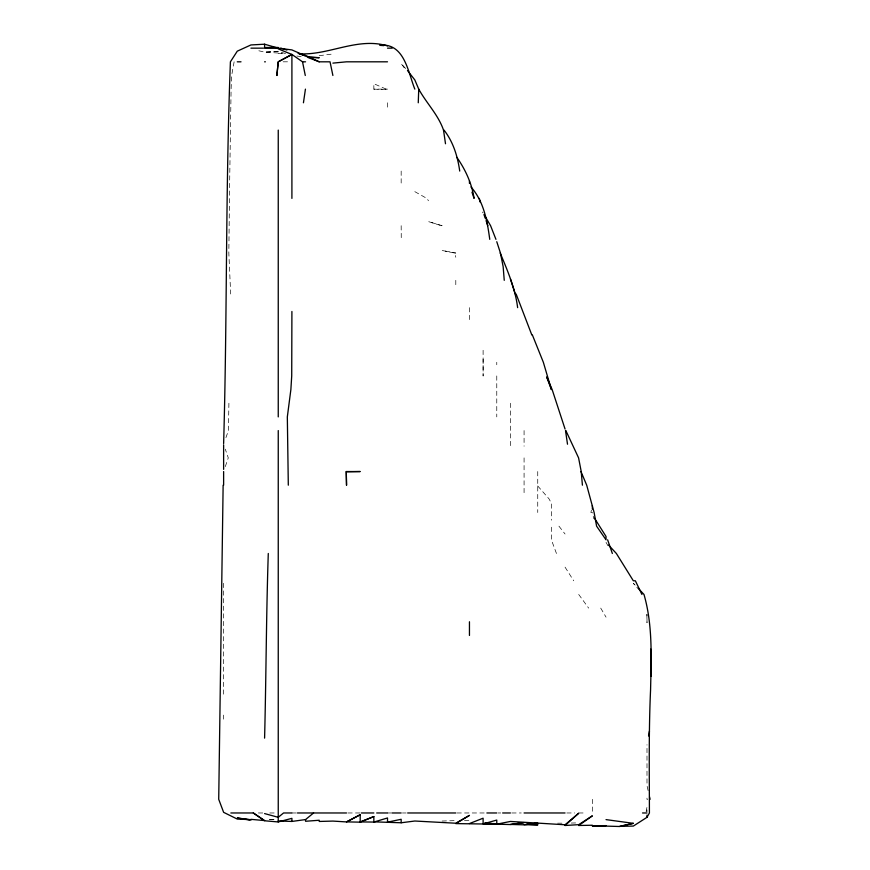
<?xml version="1.0" encoding="UTF-8"?>
<svg xmlns="http://www.w3.org/2000/svg" width="870" height="870" viewBox="0 0 870 870"><rect width="100%" height="100%" fill="white"/><g stroke="black" fill="none" stroke-linecap="round" stroke-linejoin="round"><path stroke-width="0.65" stroke-dasharray="4.35 3.26" d="M228.908 403.245L228.418 430.563L224.928 440.492M646.889 614.318L646.997 622.724L646.997 614.318M646.149 811.786L646.997 807.034L646.997 811.786M234.128 61.813L231.648 75.472L231.094 89.131L229.615 184.734L228.832 253.018L230.68 293.995M591.393 510.179L590.904 512.506L592.372 512.506L593.775 518.607M225.308 466.57L228.277 457.881L225.308 449.192M319.225 55.691L332.884 53.973M278.248 51.254L264.589 52.135L255.9 50.068M442.134 821.041L455.793 820.595M278.248 53.407L285.697 53.592L278.248 51.515L264.589 52.135L281.978 53.287M571.264 823.042L578.713 822.868M464.482 820.399L469.452 820.29M283.152 61.813L288.068 61.813M373.85 89.131L387.509 89.73L373.85 83.716L373.85 89.131L387.509 89.131M441.438 225.7L442.134 225.7L428.486 221.611L441.438 225.7L442.134 226.646M454.531 253.018L455.793 253.018L442.134 250.484L454.531 253.018L455.793 257.237M647.704 799.312L646.997 799.312L646.997 798.116M258.379 812.971L263.349 812.971M269.798 812.971L275.975 812.971M291.907 812.971L297.181 812.971M347.891 812.971L360.191 812.971M387.509 812.971L391.402 812.971M402.418 812.971L406.17 812.971M457 812.971L485.634 812.971M498.086 812.971L500.718 812.971M511.777 812.971L521.26 812.971M566.816 812.971L574.744 812.971M578.713 812.971L583.683 812.971M269.559 819.627L275.768 819.616M557.605 823.183L563.814 823.183M269.559 819.649L275.768 819.681M296.877 56.006L303.086 56.941M414.827 191.65L426.789 198.393L428.486 200.763M635.111 585.097L633.338 583.226L636.459 587.304M405.67 68.523L401.168 63.553L405.79 70.057M537.736 485.971L549.013 498.847L551.395 503.197L551.395 520.173M558.942 526.165L565.054 534.006M482.437 212.041L483.111 212.965M578.713 594.449L588.653 608.108M565.054 567.142L573.711 580.79M600.724 608.108L606.031 617.156M606.031 542.347L607.923 545.686M556.463 553.483L551.395 539.824L551.395 526.165M648.128 790.623L646.997 785.654L646.997 744.687M483.111 359.19L483.111 375.938L483.111 348.62M401.168 225.711L401.266 239.359M592.372 799.312L592.372 812.971M537.736 471.54L537.736 512.506M524.077 430.563L524.077 446.212M524.077 457.881L524.077 495.856M510.429 403.245L510.429 447.517M496.77 362.279L496.77 364.758M496.77 375.938L496.77 416.904M469.452 307.643L469.452 319.594M455.793 280.336L455.793 285.066M401.168 171.075L401.168 184.734M387.509 102.79L387.509 107.51M223.623 583.281L223.623 696.283M223.623 715.107L223.623 719.142"/><path stroke-width="1.3" d="M268.286 553.483C266.242 615.003 266.155 676.577 264.589 738.13M291.907 311.482L291.722 375.938L290.874 389.586L287.328 416.904L288.307 485.188M606.031 819.616L633.338 823.335L619.679 826.359L633.338 826.076L646.997 817.311L649.411 812.971C649.357 772.016 648.694 731.028 650.564 690.051C651.228 658.242 652.913 625.334 643.985 594.449L637.775 587.903M223.623 469.376L223.623 444.842M651.108 676.392L650.793 649.085L651.304 662.733M223.623 443.569C227.266 316.332 225.526 188.997 230.409 61.813L237.282 51.167L250.93 44.946L264.589 44.207L278.248 48.154L291.907 49.916L305.566 55.919L299.356 53.918M418.263 102.79L418.742 89.131L414.827 79.931L407.464 70.503M223.133 485.188L218.718 799.312L223.623 812.33L237.282 819.072L249.69 819.616L237.282 817.996L250.93 820.149L250.93 819.344L264.589 820.573L253.311 812.971L230.844 812.971M469.452 635.459L469.452 621.767M303.434 102.79L305.435 89.131M648.563 735.987L649.455 731.028M565.054 824.771L565.054 825.489L578.713 813.243L565.054 824.771L510.429 821.443L496.77 824.184L455.793 823.607L469.452 815.386L455.793 823.227L414.827 821.019L401.168 822.77L373.85 821.846M278.248 820.943L291.907 821.443L305.566 819.562L313.581 812.971M578.713 824.662L578.713 825.489L592.372 815.832L578.713 824.662L565.054 825.489M291.907 198.393L291.907 54.451L278.248 61.813L276.867 75.472L278.248 61.813L291.907 54.451L302.521 61.813L305.566 61.813M360.191 814.744L346.532 821.878L360.191 822.161L360.191 814.744L346.532 821.922L332.884 821.084L319.225 821.454L319.225 820.247L305.566 821.269L305.566 819.562M360.191 822.161L373.85 816.56L373.85 822.063L360.191 821.911L373.85 816.56M469.452 823.564L483.111 818.202L483.111 823.944L496.77 820.062L496.77 824.184L510.429 824.553L524.077 822.585L510.429 824.423L524.077 824.836L537.736 823.15L524.077 824.64L537.736 824.988M373.85 822.063L387.509 817.963L387.509 822.161L401.168 819.279L401.168 822.77M253.311 812.971L264.589 820.78L278.248 821.943L291.907 818.344L291.907 821.443M633.338 823.335L619.679 826.5L592.372 825.717L606.031 825.63L592.372 825.978M332.884 63.118L346.532 61.813L387.509 61.813M578.713 825.489L592.372 825.228M346.532 471.779L360.191 471.54L346.271 471.54L346.532 485.188L346.271 471.54M278.248 47.469L264.589 47.513L264.589 44.207M250.93 48.154L263.577 48.154M264.589 48.154L278.248 48.154L278.248 48.883L291.907 54.451M387.509 48.154L392.207 48.154M237.282 61.813L241.012 61.813M264.589 61.813L265.393 61.813M308.045 57.518L319.225 61.813L330.034 61.813L332.884 75.472M418.742 89.131C426.452 103.193 438.219 114.72 443.515 130.098L444.015 130.098C453.259 141.93 457.642 156.404 459.73 171.075M291.907 812.971L283.555 812.971L278.248 817.311L264.589 813.58M297.409 812.971L346.532 812.971M361.311 812.971L373.85 812.971M376.677 812.971L387.509 812.971M392.131 812.971L401.168 812.971M407.649 812.971L455.793 812.971M486.863 812.971L496.77 812.971M502.632 812.971L510.429 812.971M524.077 812.971L565.054 812.971M642.517 812.971L646.997 812.971M527.807 824.336L537.736 824.543L526.567 824.336M484.351 823.455L496.77 823.76L484.351 823.455L496.77 823.694L485.59 823.455M310.536 57.463L319.225 57.724L306.805 56.67M380.06 45.12C404.746 43.141 407.997 72.221 414.827 89.131M380.06 45.349L383.79 45.631M299.356 53.799C328.903 55.506 357.635 36.888 387.509 45.914M298.116 53.309L305.566 55.441L319.225 61.813M280.814 48.154L286.98 50.036M608.619 545.131L616.373 553.483L633.338 580.79L635.361 580.79L641.919 594.449M470.964 186.996C483.785 201.285 487.243 220.969 489.756 239.359M606.031 539.824L596.602 526.165L594.112 512.506L586.706 485.188L580.964 471.54M594.525 518.237L606.031 536.486L606.031 538.715M456.902 157.416C465.45 169.704 471.855 183.505 474.074 198.393L471.975 192.183M485.145 216.434L490.582 225.7L495.943 239.359M565.837 430.563L578.583 457.881L581.214 471.54L582.411 485.188M546.784 377.112L552.156 389.586L565.054 429.04M500.185 253.018C507.558 270.635 515.236 288.535 517.639 307.643M532.375 334.961L543.348 362.279L551.395 389.586L546.741 377.178M531.82 334.961L516.117 293.995M515.279 293.995L510.429 278.998M607.619 539.824L612.35 553.483M483.959 214.531L485.242 218.25M486.102 220.741L487.809 225.7M496.77 241.708L500.435 253.018L503.154 266.677L504.252 280.336M479.294 198.393L480.153 202.112M649.531 796.833L650.097 799.312M302.521 61.813L305.283 75.472M565.511 430.563L567.512 444.222M443.515 130.098L445.505 143.757M646.997 815.136L646.997 817.311M592.372 505.535L592.372 509.026M469.452 180.873L469.452 183.45M278.248 130.098L278.248 416.904M278.248 430.563L278.248 821.943M223.623 471.54L223.623 485.188"/></g></svg>
